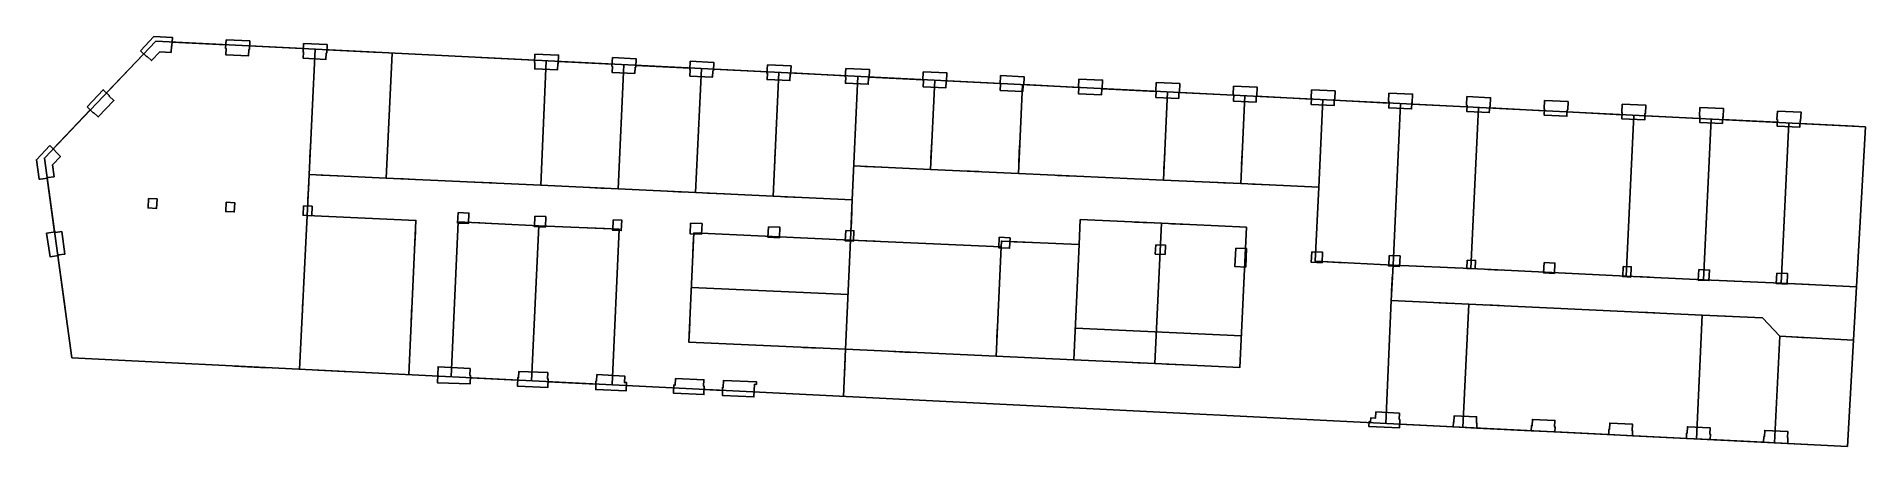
# Model space of a CAD drawing. Header units: millimetres. Extents: x -50 to 58, y -11 to 13.
import ezdxf

# ---------------------------------------------------------------- set-up
doc = ezdxf.new("R2010")
doc.units = ezdxf.units.MM
for name, color, linetype, true_color in [('hcd_building_outline', 1, 'Continuous', 0xff0000), ('hcd_building_rooms', 40, 'Continuous', 0xffbf00), ('hcd_doors', 3, 'Continuous', 0x00ff00), ('hcd_pillars', 4, 'Continuous', 0x00ffff), ('hcd_windows', 5, 'Continuous', 0x0000ff)]:
    doc.layers.add(name, color=color, linetype=linetype, true_color=true_color)

msp = doc.modelspace()

# ---------------------------------------------------------------- linework, layer by layer
at = {"layer": 'hcd_building_outline'}
msp.add_lwpolyline([(-47.78, -6.23), (57.29, -11.47), (58.36, 7.45), (-42.82, 12.52), (-49.41, 5.6)], close=True, dxfattribs=at)
at = {"layer": 'hcd_building_rooms'}
for points in [[(-33.39, 12.04), (-33.75, 4.63), (-29.18, 4.42), (-28.84, 11.82)], [(-29.18, 4.42), (-20.04, 3.99), (-19.71, 11.36)], [(-20.04, 3.99), (-15.46, 3.78), (-15.13, 11.13)], [(-15.46, 3.78), (-10.87, 3.56), (-10.53, 10.9)], [(-10.87, 3.56), (-6.29, 3.35), (-5.95, 10.67)], [(-6.29, 3.35), (-1.61, 3.13), (-1.28, 10.44)], [(-1.52, 5.14), (3.02, 4.93), (3.28, 10.21)], [(3.02, 4.93), (8.23, 4.69), (8.47, 9.95)], [(8.23, 4.69), (16.81, 4.3), (17.05, 9.52)], [(16.81, 4.3), (21.39, 4.09), (21.63, 9.29)], [(21.39, 4.09), (26, 3.88), (26.24, 9.06)], [(26, 3.88), (25.8, -0.51), (30.4, -0.73), (30.84, 8.83)], [(30.4, -0.73), (35, -0.94), (35.45, 8.6)], [(35, -0.94), (44.2, -1.38), (44.65, 8.14)], [(44.2, -1.38), (48.78, -1.6), (49.23, 7.91)], [(48.78, -1.6), (53.37, -1.81), (53.82, 7.68)], [(-33.75, 4.63), (-33.86, 2.21)], [(-34.31, -6.91), (-33.86, 2.21), (-27.43, 1.91), (-27.84, -7.23)], [(-1.61, 3.13), (-1.7, 0.75)], [(-1.62, 2.32), (-1.62, 2.32)], [(-1.61, 2.62), (-1.61, 2.62)], [(-25.33, -7.35), (-24.93, 1.82), (-20.16, 1.6), (-20.59, -7.59)], [(-20.16, 1.6), (-15.39, 1.39), (-15.82, -7.81)], [(11.51, -6.34), (16.31, -6.56), (16.69, 1.74), (11.89, 1.96), (11.82, 0.48)], [(16.31, -6.56), (21.34, -6.79), (21.72, 1.51), (16.69, 1.74)], [(-2, -5.72), (6.91, -6.13), (7.21, 0.35), (-1.7, 0.75)], [(6.91, -6.13), (11.51, -6.34), (11.82, 0.48), (7.22, 0.69), (7.21, 0.35)], [(30.4, -0.73), (30.3, -2.83)], [(-11.12, -2.06), (-1.85, -2.48)], [(53.37, -1.81), (57.82, -2.02)], [(34.89, -3.05), (30.3, -2.83), (29.98, -10.11)], [(48.7, -3.69), (34.89, -3.05), (34.53, -10.34)], [(53.29, -4.95), (52.27, -3.86), (48.7, -3.69), (48.37, -11.03)], [(11.6, -4.47), (21.43, -4.92)], [(57.64, -5.17), (53.29, -4.95), (52.97, -11.25)], [(-2, -5.72), (-2.13, -8.51)]]:
    msp.add_lwpolyline(points, dxfattribs=at)
msp.add_lwpolyline([(-10.97, 1.18), (-11.27, -5.3), (-2, -5.72), (-1.7, 0.75)], close=True, dxfattribs=at)
at = {"layer": 'hcd_doors'}
for points in [[(-33.65, 6.63), (-33.7, 5.63)], [(3.1, 6.58), (3.05, 5.58)], [(-6.16, 6.01), (-6.21, 5.01)], [(8.3, 6.34), (8.26, 5.34)], [(16.89, 5.94), (16.84, 4.94)], [(21.49, 6.23), (21.44, 5.23)], [(-33.04, 4.6), (-32.04, 4.55)], [(-28.49, 4.39), (-27.49, 4.34)], [(-0.86, 5.11), (0.14, 5.06)], [(4.88, 4.84), (5.88, 4.8)], [(11.55, 4.54), (10.55, 4.58)], [(-33.77, 4.13), (-33.82, 3.13)], [(-23.93, 4.17), (-22.93, 4.13)], [(-17.15, 3.86), (-16.15, 3.81)], [(-11.55, 3.59), (-12.55, 3.64)], [(-10.16, 3.53), (-9.16, 3.48)], [(-4.59, 3.27), (-5.59, 3.31)], [(19.71, 4.17), (20.71, 4.12)], [(22.09, 4.06), (23.09, 4.01)], [(-1.63, 2.44), (-1.67, 1.44)], [(-27.46, 1.23), (-27.51, 0.23)], [(-23.97, 1.78), (-22.97, 1.73)], [(-16.26, 1.43), (-17.26, 1.47)], [(15.11, 1.81), (16.11, 1.76)], [(17.3, 1.71), (18.3, 1.66)], [(-10.99, 0.87), (-11.03, -0.01)], [(-1.24, 0.73), (-0.24, 0.69)], [(7.98, 0.65), (8.98, 0.61)], [(26.5, -0.54), (27.5, -0.59)], [(33.23, -0.86), (34.04, -0.9)], [(36.01, -0.99), (36.81, -1.03)], [(30.37, -1.28), (30.32, -2.28)], [(40.59, -1.21), (41.4, -1.25)], [(44.77, -1.41), (45.58, -1.44)], [(49.78, -1.64), (50.59, -1.68)], [(55.05, -1.89), (54.24, -1.85)], [(-34.11, -2.81), (-34.16, -3.81)], [(-27.66, -3.1), (-27.7, -4.1)], [(33.93, -3), (33.13, -2.96)], [(36.7, -3.13), (35.9, -3.09)], [(-11.22, -4.13), (-11.26, -5)], [(7.01, -4.02), (6.96, -5.02)], [(45.9, -3.56), (45.09, -3.53)], [(50.49, -3.78), (49.69, -3.74)], [(53.99, -4.99), (54.9, -5.03)], [(-3.53, -5.65), (-4.53, -5.61)], [(-2.02, -6.23), (-2.07, -7.22)], [(0.85, -5.85), (1.85, -5.9)], [(15.63, -6.53), (14.63, -6.48)], [(17.01, -6.59), (18.01, -6.64)]]:
    msp.add_lwpolyline(points, dxfattribs=at)
at = {"layer": 'hcd_pillars'}
for points in [[(-43.73, 11.95), (-43.36, 11.6), (-43.34, 11.62), (-43.08, 11.37), (-42.59, 11.89), (-41.92, 11.86), (-41.9, 12.24), (-41.87, 12.24), (-41.84, 12.75), (-42.93, 12.8)], [(-20.38, 11.76), (-20.4, 11.26), (-20.38, 11.25), (-20.39, 10.88), (-19.05, 10.82), (-19.03, 11.19), (-19, 11.19), (-18.98, 11.7)], [(-15.8, 11.55), (-15.83, 11.04), (-15.8, 11.04), (-15.82, 10.67), (-14.47, 10.61), (-14.45, 10.98), (-14.42, 10.98), (-14.4, 11.48)], [(-11.2, 11.34), (-11.22, 10.83), (-11.19, 10.83), (-11.21, 10.46), (-9.87, 10.4), (-9.85, 10.77), (-9.82, 10.77), (-9.8, 11.27)], [(-6.62, 11.13), (-6.65, 10.62), (-6.62, 10.62), (-6.64, 10.25), (-5.29, 10.19), (-5.27, 10.56), (-5.25, 10.56), (-5.22, 11.06)], [(-1.99, 10.91), (-2.02, 10.41), (-1.99, 10.41), (-2.01, 10.03), (-0.66, 9.97), (-0.64, 10.34), (-0.61, 10.34), (-0.59, 10.85)], [(2.6, 10.7), (2.58, 10.2), (2.61, 10.2), (2.59, 9.82), (3.94, 9.77), (3.95, 10.14), (3.98, 10.14), (4, 10.64)], [(7.17, 10.49), (7.15, 9.98), (7.18, 9.98), (7.16, 9.61), (8.5, 9.55), (8.52, 9.92), (8.55, 9.92), (8.57, 10.42)], [(11.8, 10.28), (11.78, 9.78), (11.81, 9.78), (11.79, 9.4), (13.14, 9.34), (13.16, 9.71), (13.18, 9.71), (13.21, 10.22)], [(16.38, 10.07), (16.36, 9.57), (16.39, 9.57), (16.37, 9.19), (17.72, 9.13), (17.73, 9.5), (17.76, 9.5), (17.78, 10.01)], [(20.96, 9.86), (20.94, 9.36), (20.97, 9.36), (20.95, 8.98), (22.3, 8.92), (22.31, 9.29), (22.34, 9.29), (22.36, 9.8)], [(-46.89, 8.63), (-46.52, 8.28), (-46.5, 8.3), (-46.23, 8.04), (-45.3, 9.01), (-45.58, 9.27), (-45.56, 9.29), (-45.93, 9.65)], [(25.57, 9.65), (25.55, 9.14), (25.58, 9.14), (25.56, 8.77), (26.91, 8.71), (26.92, 9.08), (26.95, 9.08), (26.97, 9.58)], [(30.16, 9.45), (30.14, 8.95), (30.17, 8.94), (30.15, 8.57), (31.5, 8.51), (31.51, 8.88), (31.54, 8.88), (31.56, 9.39)], [(34.77, 9.24), (34.75, 8.73), (34.78, 8.73), (34.76, 8.36), (36.1, 8.3), (36.12, 8.67), (36.15, 8.67), (36.17, 9.17)], [(39.36, 9.02), (39.34, 8.51), (39.37, 8.51), (39.35, 8.14), (40.69, 8.08), (40.71, 8.45), (40.74, 8.45), (40.76, 8.95)], [(43.96, 8.8), (43.94, 8.3), (43.97, 8.3), (43.95, 7.92), (45.3, 7.86), (45.31, 8.24), (45.34, 8.24), (45.36, 8.74)], [(48.56, 8.59), (48.54, 8.09), (48.56, 8.09), (48.55, 7.71), (49.89, 7.65), (49.91, 8.03), (49.94, 8.02), (49.96, 8.53)], [(53.15, 8.38), (53.12, 7.88), (53.15, 7.88), (53.13, 7.5), (54.48, 7.44), (54.5, 7.81), (54.52, 7.81), (54.55, 8.32)], [(-49.09, 6.34), (-48.46, 5.7), (-48.93, 5.2), (-48.84, 4.5), (-49.21, 4.45), (-49.21, 4.42), (-49.67, 4.36), (-49.72, 4.35), (-49.88, 5.5)], [(-24.93, 2.38), (-24.29, 2.35), (-24.32, 1.72), (-24.96, 1.75)], [(-20.38, 2.17), (-19.74, 2.14), (-19.76, 1.52), (-20.41, 1.55)], [(-49.28, 1.16), (-48.76, 1.23), (-48.76, 1.2), (-48.39, 1.25), (-48.2, -0.08), (-48.58, -0.13), (-48.57, -0.17), (-49.08, -0.24)], [(-15.75, 1.95), (-15.24, 1.93), (-15.27, 1.31), (-15.78, 1.33)], [(-11.17, 1.74), (-10.49, 1.72), (-10.52, 1.1), (-11.2, 1.12)], [(-6.56, 1.53), (-5.88, 1.51), (-5.91, 0.89), (-6.59, 0.91)], [(-1.99, 1.32), (-1.5, 1.3), (-1.53, 0.68), (-2.02, 0.7)], [(7.09, 0.91), (7.74, 0.88), (7.71, 0.26), (7.07, 0.29)], [(16.36, 0.47), (16.93, 0.45), (16.91, -0.1), (16.33, -0.08)], [(21.09, 0.27), (21.04, -0.82), (21.68, -0.85), (21.73, 0.24)], [(25.59, 0.05), (25.56, -0.57), (26.2, -0.59), (26.23, 0.03)], [(30.18, -0.16), (30.15, -0.78), (30.79, -0.81), (30.82, -0.19)], [(39.34, -0.58), (39.31, -1.2), (39.95, -1.23), (39.98, -0.61)], [(48.49, -1), (48.46, -1.62), (49.1, -1.65), (49.13, -1.03)], [(53.11, -1.21), (53.08, -1.83), (53.72, -1.86), (53.75, -1.24)], [(-16.73, -7.6), (-16.71, -7.22), (-15.07, -7.3), (-15.09, -7.69), (-14.96, -7.69), (-14.99, -8.18), (-16.78, -8.1), (-16.77, -7.6)], [(-9.28, -7.97), (-9.24, -7.97), (-9.23, -7.57), (-7.26, -7.65), (-7.27, -7.8), (-7.38, -7.79), (-7.42, -8.54), (-9.29, -8.45)], [(35.36, -10.38), (35.37, -10.09), (35.34, -10.09), (35.35, -9.71), (34.02, -9.65), (34, -10.03), (33.97, -10.03), (33.95, -10.31)], [(39.98, -10.61), (40, -10.32), (39.96, -10.31), (39.98, -9.93), (38.65, -9.87), (38.63, -10.25), (38.59, -10.24), (38.58, -10.54)], [(44.57, -10.84), (44.58, -10.53), (44.55, -10.53), (44.57, -10.15), (43.23, -10.09), (43.21, -10.46), (43.18, -10.46), (43.17, -10.77)], [(49.16, -11.06), (49.18, -10.74), (49.14, -10.74), (49.16, -10.36), (47.82, -10.3), (47.81, -10.68), (47.77, -10.68), (47.76, -10.99)], [(53.76, -11.29), (53.77, -10.96), (53.74, -10.95), (53.76, -10.58), (52.4, -10.52), (52.38, -10.89), (52.35, -10.89), (52.33, -11.22)]]:
    msp.add_lwpolyline(points, close=True, dxfattribs=at)
for points in [[(-38.66, 12.6), (-38.69, 12.09), (-38.66, 12.09), (-38.68, 11.72), (-37.33, 11.66), (-37.31, 12.03), (-37.28, 12.03), (-37.26, 12.54), (-38.66, 12.6)], [(-34.08, 12.39), (-34.1, 11.88), (-34.07, 11.88), (-34.09, 11.51), (-32.75, 11.44), (-32.73, 11.82), (-32.7, 11.82), (-32.68, 12.32), (-34.08, 12.39)], [(-43.25, 3.2), (-42.74, 3.18), (-42.77, 2.62), (-43.28, 2.65), (-43.25, 3.2)], [(-38.66, 2.99), (-38.15, 2.96), (-38.18, 2.41), (-38.68, 2.43), (-38.66, 2.99)], [(-34.07, 2.77), (-33.57, 2.75), (-33.59, 2.19), (-34.1, 2.22), (-34.07, 2.77)], [(34.79, -0.44), (34.77, -0.93), (35.26, -0.95), (35.29, -0.46), (34.79, -0.44)], [(44.03, -0.81), (44, -1.41), (44.47, -1.44), (44.5, -0.83), (44.03, -0.81)], [(-24.21, -6.85), (-26.11, -6.75), (-26.14, -7.71), (-24.22, -7.77), (-24.19, -7.27), (-24.23, -7.26), (-24.21, -6.85)], [(-19.62, -7.1), (-21.33, -7.03), (-21.35, -7.4), (-21.4, -7.4), (-21.41, -7.91), (-19.61, -7.98), (-19.59, -7.48), (-19.63, -7.47), (-19.62, -7.1)], [(-12.16, -7.83), (-12.08, -7.84), (-12.06, -7.45), (-10.38, -7.52), (-10.4, -7.91), (-10.36, -7.91), (-10.38, -8.4), (-12.18, -8.32), (-12.16, -7.83)], [(30.79, -9.49), (30.77, -9.87), (30.8, -9.87), (30.78, -10.37), (28.97, -10.29), (28.98, -10.01), (29.07, -10.01), (29.08, -9.78), (29.37, -9.79), (29.39, -9.43), (30.79, -9.49)]]:
    msp.add_lwpolyline(points, dxfattribs=at)
at = {"layer": 'hcd_windows'}
for points in [[(-41.86, 12.47), (-38.67, 12.31)], [(-37.27, 12.24), (-34.09, 12.08)], [(-32.69, 12.01), (-29.54, 11.85)], [(-45.73, 9.46), (-43.54, 11.76)], [(-23.58, 11.55), (-20.4, 11.39)], [(-19, 11.32), (-15.82, 11.16)], [(-14.42, 11.09), (-11.22, 10.93)], [(-9.82, 10.86), (-6.64, 10.71)], [(-5.24, 10.64), (-2.01, 10.47)], [(-0.61, 10.4), (2.58, 10.24)], [(3.98, 10.17), (7.15, 10.02)], [(8.55, 9.95), (11.78, 9.78)], [(13.18, 9.71), (16.39, 9.55)], [(17.73, 9.49), (20.97, 9.32)], [(22.31, 9.26), (25.58, 9.09)], [(26.92, 9.03), (30.16, 8.86)], [(31.52, 8.8), (34.77, 8.63)], [(-48.89, 6.15), (-46.7, 8.45)], [(36.13, 8.57), (39.36, 8.4)], [(40.71, 8.34), (43.96, 8.17)], [(45.31, 8.11), (48.56, 7.94)], [(49.9, 7.88), (53.14, 7.72)], [(54.49, 7.65), (57.7, 7.49)], [(-49.25, 4.42), (-48.81, 1.22)], [(-48.62, -0.17), (-48.18, -3.3)], [(-36.22, -6.81), (-38.17, -6.71)], [(-33.23, -6.96), (-31.28, -7.05)], [(-24.2, -7.41), (-21.4, -7.55)], [(-19.6, -7.64), (-16.78, -7.78)], [(-10.36, -8.1), (-9.28, -8.15)], [(33.95, -10.31), (30.79, -10.15)], [(38.58, -10.54), (35.36, -10.38)], [(43.16, -10.77), (39.99, -10.61)], [(47.76, -10.99), (44.57, -10.84)], [(52.33, -11.22), (49.16, -11.06)], [(56.91, -11.45), (53.76, -11.29)]]:
    msp.add_lwpolyline(points, dxfattribs=at)

doc.saveas('drawing.dxf')
